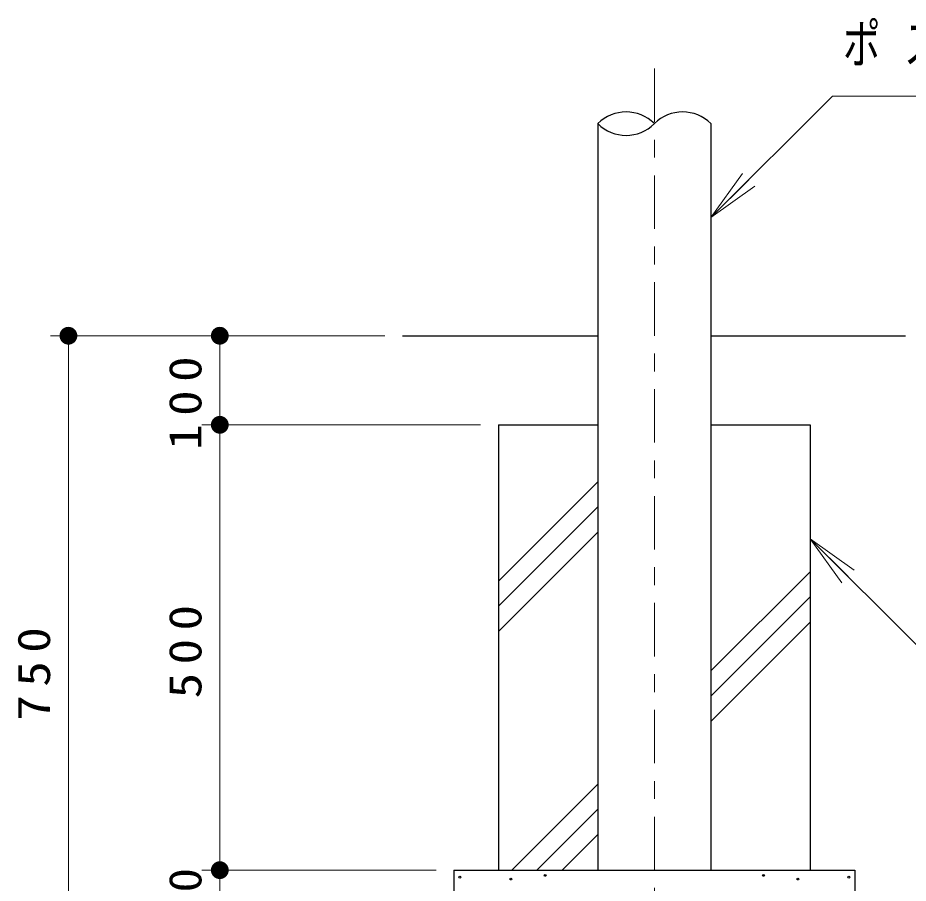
# Model space of a CAD drawing. Units: millimetres on the paper, with parts at other scales. Extents: x -365 to 10, y -61 to 257.
# Drawn here: x -95.61 to -45.63, y 103.92 to 152.5 of the extents above; entities that cross this region are included whole.
import ezdxf

# ---------------------------------------------------------------- set-up
doc = ezdxf.new("R2010")
doc.units = ezdxf.units.MM
doc.linetypes.add('USER2', pattern=[6, 3, -1, 1, -1])
doc.layers.add('LY_1', color=7, linetype='Continuous', lineweight=13)
doc.styles.add('ＭＳ ゴシック', font='')
doc.styles.get('ＭＳ ゴシック').set_extended_font_data('MS Gothic')

# ---------------------------------------------------------------- blocks, each defined once
blk = doc.blocks.new('filled_dot')
at = {"color": 0, "linetype": 'Continuous', "lineweight": -2, "const_width": 1.25}
blk.add_lwpolyline([(-0.625, 0, 1), (0.625, 0, 1)], format="xyb", close=True, dxfattribs=at)

msp = doc.modelspace()

# ---------------------------------------------------------------- linework, layer by layer
at = {"layer": 'LY_1', "linetype": 'USER2'}
msp.add_line((-59.876, 149.653), (-59.876, 94.653), dxfattribs=at)
at = {"layer": 'LY_1', "lineweight": 25}
for p, q in [((-63.051, 146.568), (-63.051, 104.653)), ((-56.701, 146.568), (-56.701, 104.653)), ((-74.013, 134.653), (-63.051, 134.653)), ((-56.701, 134.653), (-45.786, 134.653)), ((-68.626, 129.653), (-63.051, 129.653)), ((-68.626, 129.653), (-68.626, 104.653)), ((-56.701, 129.653), (-51.126, 129.653)), ((-51.126, 129.653), (-51.126, 104.653)), ((-71.126, 104.653), (-71.126, 97.153)), ((-71.126, 104.653), (-48.626, 104.653)), ((-48.626, 104.653), (-48.626, 97.153))]:
    msp.add_line(p, q, dxfattribs=at)
at = {"layer": 'LY_1'}
for p, q in [((-56.701, 141.281), (-54.934, 143.756)), ((-56.701, 141.281), (-54.58, 143.402)), ((-54.227, 143.049), (-56.701, 141.281)), ((-75.013, 134.653), (-93.767, 134.653)), ((-92.767, 97.153), (-92.767, 134.653)), ((-84.269, 129.653), (-84.269, 134.653)), ((-69.626, 129.653), (-85.269, 129.653)), ((-84.269, 104.653), (-84.269, 129.653)), ((-68.626, 120.878), (-63.051, 126.453)), ((-68.626, 119.464), (-63.051, 125.039)), ((-68.626, 118.05), (-63.051, 123.625)), ((-49.359, 120.779), (-51.126, 123.254)), ((-51.126, 123.254), (-48.652, 121.486)), ((-51.126, 123.254), (-49.005, 121.132)), ((-56.701, 115.833), (-51.126, 121.408)), ((-56.701, 114.418), (-51.126, 119.993)), ((-56.701, 113.004), (-51.126, 118.579)), ((-67.881, 104.653), (-63.051, 109.483)), ((-66.467, 104.653), (-63.051, 108.068)), ((-65.053, 104.653), (-63.051, 106.654)), ((-72.126, 104.653), (-85.269, 104.653)), ((-84.269, 102.153), (-84.269, 104.653))]:
    msp.add_line(p, q, dxfattribs=at)
for points in [[(-56.701, 141.281), (-49.878, 148.104), (-12.791, 148.104)], [(-51.126, 123.254), (-45.073, 117.2), (-25.905, 117.2)]]:
    msp.add_lwpolyline(points, dxfattribs=at)
at = {"layer": 'LY_1', "lineweight": 25}
for centre in [(-70.796, 104.262), (-67.929, 104.151), (-66.006, 104.357), (-53.747, 104.357), (-51.824, 104.151), (-48.957, 104.262)]:
    msp.add_circle(centre, 0.05, dxfattribs=at)
for centre, start, end in [((-61.464, 144.971), 45, 135), ((-58.289, 144.971), 45, 135), ((-61.464, 148.146), 225, 315)]:
    msp.add_arc(centre, 2.245, start, end, dxfattribs=at)

# ---------------------------------------------------------------- block references
at = {"layer": 'LY_1', "xscale": 0.4, "yscale": 0.4}
for p, rotation in [((-92.767, 134.653), 270), ((-84.269, 134.653), 270), ((-84.269, 129.653), 90), ((-84.269, 129.653), 270), ((-84.269, 104.653), 90), ((-84.269, 104.653), 270)]:
    msp.add_blockref('filled_dot', p, dxfattribs=dict(at, rotation=rotation))

# ---------------------------------------------------------------- texts
at = {"layer": 'LY_1', "insert": (-49.285, 150.754), "char_height": 2.199, "attachment_point": 4, "style": 'ＭＳ ゴシック'}
msp.add_mtext('\\T1.63;\\W0.7;ポスト：φ１２７×４．５', dxfattribs=at)
at = {"layer": 'LY_1', "char_height": 1.833, "attachment_point": 8, "rotation": 90, "style": 'ＭＳ ゴシック'}
for s, insert in [('\\T1.33;\\W1.15;100', (-85.269, 131.107)), ('\\T1.33;\\W1.15;500', (-85.269, 117.153)), ('\\T1.33;\\W1.15;750', (-93.767, 115.903)), ('\\T1.34;\\W1.1;50', (-85.269, 103.403))]:
    msp.add_mtext(s, dxfattribs=dict(at, insert=insert))

doc.saveas('drawing.dxf')
